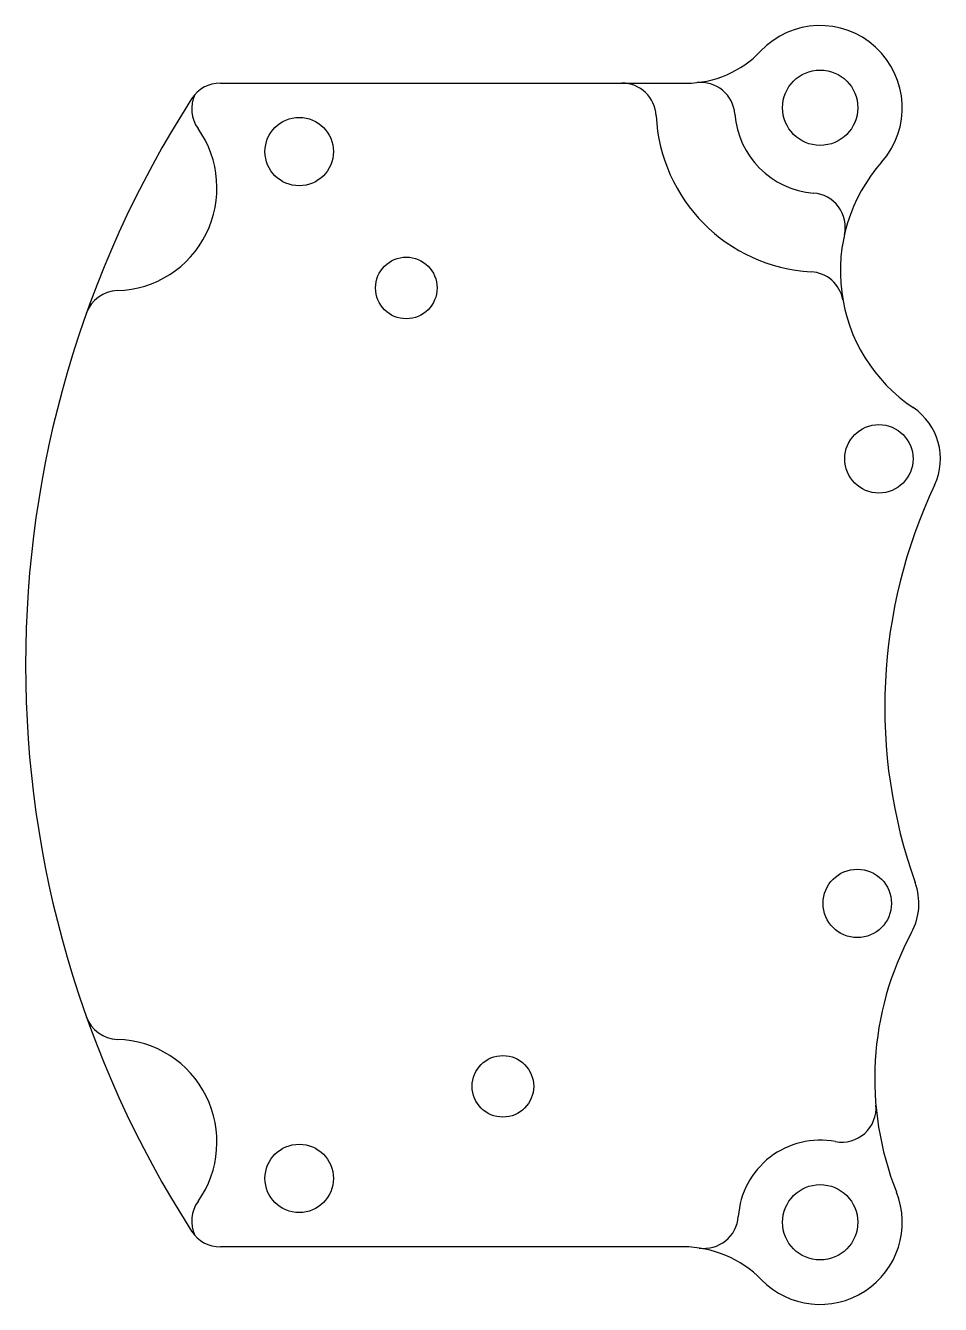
# Model space of a CAD drawing. Header units: millimetres. Extents: x -11.5 to 1.9, y -17.8 to 0.8.
import ezdxf

# ---------------------------------------------------------------- set-up
doc = ezdxf.new("R2010")
doc.units = ezdxf.units.MM

msp = doc.modelspace()

# ---------------------------------------------------------------- linework, layer by layer
at = {"color": 7, "linetype": 'Continuous', "lineweight": 25}
for p, q in [((-8.605, 0), (-1.795, 0)), ((-1.838, -17), (-8.605, -17))]:
    msp.add_line(p, q, dxfattribs=at)
for centre, radius in [((0.163, -0.359), 0.55), ((-7.453, -1), 0.5), ((-5.887, -2.992), 0.45), ((1.022, -5.488), 0.5), ((0.706, -11.983), 0.5), ((-4.475, -14.655), 0.45), ((-7.453, -16), 0.5), ((0.163, -16.641), 0.55)]:
    msp.add_circle(centre, radius, dxfattribs=at)
for centre, radius, start, end in [((0.163, -0.359), 1.2, 318.4756, 136.4841), ((-1.795, 1.5), 1.5, 270, 316.4841), ((-8.605, -0.5), 0.5, 90, 147.2796), ((-1.583, -0.489), 0.5, 4.2453, 96.1078), ((-8.524, -0.375), 0.5, 155.5476, 215.3234), ((-2.734, -0.5), 0.5, 2.7849, 90), ((3.847, -8.5), 15.3, 147.2796, 212.7204), ((0.163, -0.359), 2.4, 182.7849, 266.8421), ((0.163, -0.359), 1.25, 184.2453, 265.6445), ((-10.155, -1.532), 1.5, 271.7611, 35.3234), ((2.858, -2.746), 2.4, 138.4756, 236.1914), ((0.03, -2.104), 0.5, 347.2174, 85.6445), ((0.003, -3.255), 0.5, 10.1091, 86.8421), ((-10.094, -3.531), 0.5, 91.7611, 160.3809), ((1.022, -5.488), 0.9, 334.7251, 56.1914), ((8.708, -9.117), 7.6, 154.7251, 199.7033), ((0.706, -11.983), 0.9, 331.7281, 19.7033), ((5.461, -14.54), 4.5, 151.7281, 201.6244), ((-10.094, -13.469), 0.5, 199.6191, 268.2389), ((-10.155, -15.468), 1.5, 324.6766, 88.2389), ((0.48, -14.971), 0.5, 259.2396, 4.9388), ((0.163, -16.641), 1.2, 79.2396, 175.9966), ((0.163, -16.641), 1.2, 224.4012, 21.6244), ((-8.524, -16.625), 0.5, 144.6766, 204.4524), ((-1.533, -16.522), 0.5, 261.6591, 355.9966), ((-8.605, -16.5), 0.5, 212.7204, 270), ((-1.838, -18.6), 1.6, 44.4012, 90)]:
    msp.add_arc(centre, radius, start, end, dxfattribs=at)

doc.saveas('drawing.dxf')
